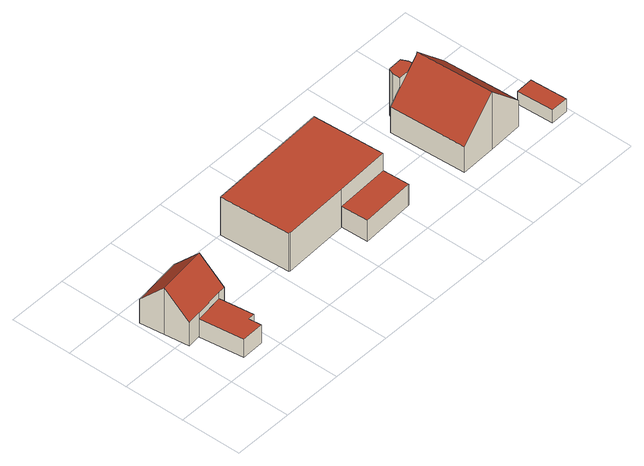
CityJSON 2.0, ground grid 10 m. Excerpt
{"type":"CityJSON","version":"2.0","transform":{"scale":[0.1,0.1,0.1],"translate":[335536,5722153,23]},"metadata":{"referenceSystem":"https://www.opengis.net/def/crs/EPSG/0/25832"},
"CityObjects":{
"building1":{"type":"Building","attributes":{"Gemeindeschluessel":"05170044","Geometrietyp2DReferenz":"3000","function":"31001_1010"},"address":[{"country":"Germany","locality":"Voerde","thoroughfareNumber":"106","thoroughfareName":"Weseler Straße"}],"children":["building1-1","building1-2"]},
"building1-1":{"type":"BuildingPart","attributes":{"roofType":"3100","measuredHeight":8.59},"parents":["building1"],"geometry":[{"type":"MultiSurface","lod":"2","boundaries":[[[0,1,2,3]],[[4,5,1,0]],[[6,7,5,4]],[[8,9,7,6]],[[10,11,9,8]],[[12,13,11,10]],[[14,15,13,12]],[[0,3,14,12,10,4]],[[8,6,4,10]],[[1,5,7,9,11,13,15,2]],[[14,3,16,17]],[[2,15,17,16]]],"semantics":{"surfaces":[{"type":"WallSurface"},{"type":"RoofSurface"},{"type":"GroundSurface"},{"type":"ClosureSurface"}],"values":[0,0,0,0,0,0,0,1,1,2,0,3]}}]},
"building1-2":{"type":"BuildingPart","attributes":{"roofType":"1000","measuredHeight":3.23},"address":[{"country":"Germany","locality":"Voerde","thoroughfareNumber":"106","thoroughfareName":"Weseler Straße"}],"parents":["building1"],"geometry":[{"type":"MultiSurface","lod":"2","boundaries":[[[18,19,20,17]],[[21,22,19,18]],[[23,24,22,21]],[[25,26,24,23]],[[16,27,26,25]],[[23,21,18,17,16,25]],[[20,19,22,24,26,27]],[[2,15,20,27]],[[16,17,15,2]]],"semantics":{"surfaces":[{"type":"WallSurface"},{"type":"RoofSurface"},{"type":"GroundSurface"},{"type":"ClosureSurface"}],"values":[0,0,0,0,0,1,2,0,3]}}]},
"building2":{"type":"Building","attributes":{"Geometrietyp2DReferenz":"3000","Gemeindeschluessel":"05170044","function":"31001_2100","roofType":"1000","measuredHeight":7},"address":[{"country":"Germany","locality":"Voerde","thoroughfareNumber":"108","thoroughfareName":"Weseler Straße"}],"geometry":[{"type":"Solid","lod":"2","boundaries":[[[[28,29,30,31]],[[32,33,29,28]],[[34,35,33,32]],[[36,37,35,34]],[[38,39,37,36]],[[40,41,39,38]],[[31,30,41,40]],[[38,36,34,32,28,31,40]],[[29,33,35,37,39,41,30]]]],"semantics":{"surfaces":[{"type":"WallSurface"},{"type":"RoofSurface"},{"type":"GroundSurface"}],"values":[[0,0,0,0,0,0,0,1,2]]}}]},
"building3":{"type":"Building","attributes":{"Geometrietyp2DReferenz":"3000","Gemeindeschluessel":"05170044","function":"31001_2100","roofType":"1000","measuredHeight":3.77},"address":[{"country":"Germany","locality":"Voerde","thoroughfareNumber":"108","thoroughfareName":"Weseler Straße"}],"geometry":[{"type":"Solid","lod":"2","boundaries":[[[[42,43,44,45]],[[46,47,43,42]],[[48,49,47,46]],[[50,51,49,48]],[[45,44,51,50]],[[48,46,42,45,50]],[[43,47,49,51,44]]]],"semantics":{"surfaces":[{"type":"WallSurface"},{"type":"RoofSurface"},{"type":"GroundSurface"}],"values":[[0,0,0,0,0,1,2]]}}]},
"building4":{"type":"Building","attributes":{"Geometrietyp2DReferenz":"3000","Gemeindeschluessel":"05170044","function":"31001_1010","roofType":"9999","measuredHeight":8.48},"address":[{"country":"Germany","locality":"Voerde","thoroughfareNumber":"108","thoroughfareName":"Weseler Straße"}],"geometry":[{"type":"Solid","lod":"2","boundaries":[[[[52,53,54,55,56,57]],[[55,58,59,56]],[[54,60,58,55]],[[53,61,60,54]],[[52,62,61,53]],[[57,63,62,52]],[[56,59,63,57]],[[58,60,61,62,63,59]]]],"semantics":{"surfaces":[{"type":"RoofSurface"},{"type":"WallSurface"},{"type":"GroundSurface"}],"values":[[0,1,1,1,1,1,1,2]]}}]},
"building5":{"type":"Building","attributes":{"Geometrietyp2DReferenz":"3000","Gemeindeschluessel":"05170044","function":"31001_1010","roofType":"3100","measuredHeight":10.46},"address":[{"country":"Germany","locality":"Voerde","thoroughfareNumber":"108","thoroughfareName":"Weseler Straße"}],"geometry":[{"type":"Solid","lod":"2","boundaries":[[[[64,65,66,67]],[[68,69,65,64]],[[70,71,69,68]],[[72,73,71,70]],[[74,75,73,72]],[[76,77,75,74]],[[78,79,77,76]],[[67,66,79,78]],[[72,70,68,64,67,74]],[[78,76,74,67]],[[65,69,71,73,75,77,79,66]]]],"semantics":{"surfaces":[{"type":"WallSurface"},{"type":"RoofSurface"},{"type":"GroundSurface"}],"values":[[0,0,0,0,0,0,0,0,1,1,2]]}}]},
"building6":{"type":"Building","attributes":{"Geometrietyp2DReferenz":"3000","Gemeindeschluessel":"05170044","function":"31001_2463","roofType":"1000","measuredHeight":2.35},"address":[{"country":"Germany","locality":"Voerde","thoroughfareNumber":"110","thoroughfareName":"Weseler Straße"}],"geometry":[{"type":"Solid","lod":"2","boundaries":[[[[80,81,82,83]],[[84,85,81,80]],[[86,87,85,84]],[[83,82,87,86]],[[84,80,83,86]],[[81,85,87,82]]]],"semantics":{"surfaces":[{"type":"WallSurface"},{"type":"RoofSurface"},{"type":"GroundSurface"}],"values":[[0,0,0,0,1,2]]}}]}
},
"vertices":[
[16,88,53],[16,88,10],[38,91,10],[38,91,53],[11,128,95],[11,128,10],[6,168,53],[6,168,10],[88,178,53],[88,178,10],[93,138,95],[93,138,10],[98,98,53],[98,98,10],[86,97,53],[86,97,10],[38,91,42],[86,97,42],
[93,41,42],[93,41,9],[86,97,9],[82,40,42],[82,40,9],[84,20,42],[84,20,9],[47,19,42],[47,19,9],[38,91,9],
[216,84,79],[216,84,9],[216,83,9],[216,83,79],[214,84,79],[214,84,9],[208,200,79],[208,200,9],[409,209,79],[409,209,9],[415,92,79],[415,92,9],[325,88,79],[325,88,9],
[417,48,48],[417,48,10],[415,92,10],[415,92,48],[416,48,48],[416,48,10],[327,43,48],[327,43,10],[325,88,48],[325,88,10],
[562,162,95],[561,174,95],[556,184,95],[533,183,95],[528,173,95],[529,161,95],[533,183,11],[528,173,11],[556,184,11],[561,174,11],[562,162,11],[529,161,11],
[514,34,57],[514,34,10],[572,36,10],[572,36,115],[508,160,57],[508,160,10],[529,161,78],[529,161,10],[562,162,111],[562,162,10],[566,163,115],[566,163,10],[624,165,57],[624,165,10],[630,39,57],[630,39,10],
[694,10,33],[694,10,10],[691,70,10],[691,70,33],[665,9,33],[665,9,10],[662,69,33],[662,69,10]
]}
